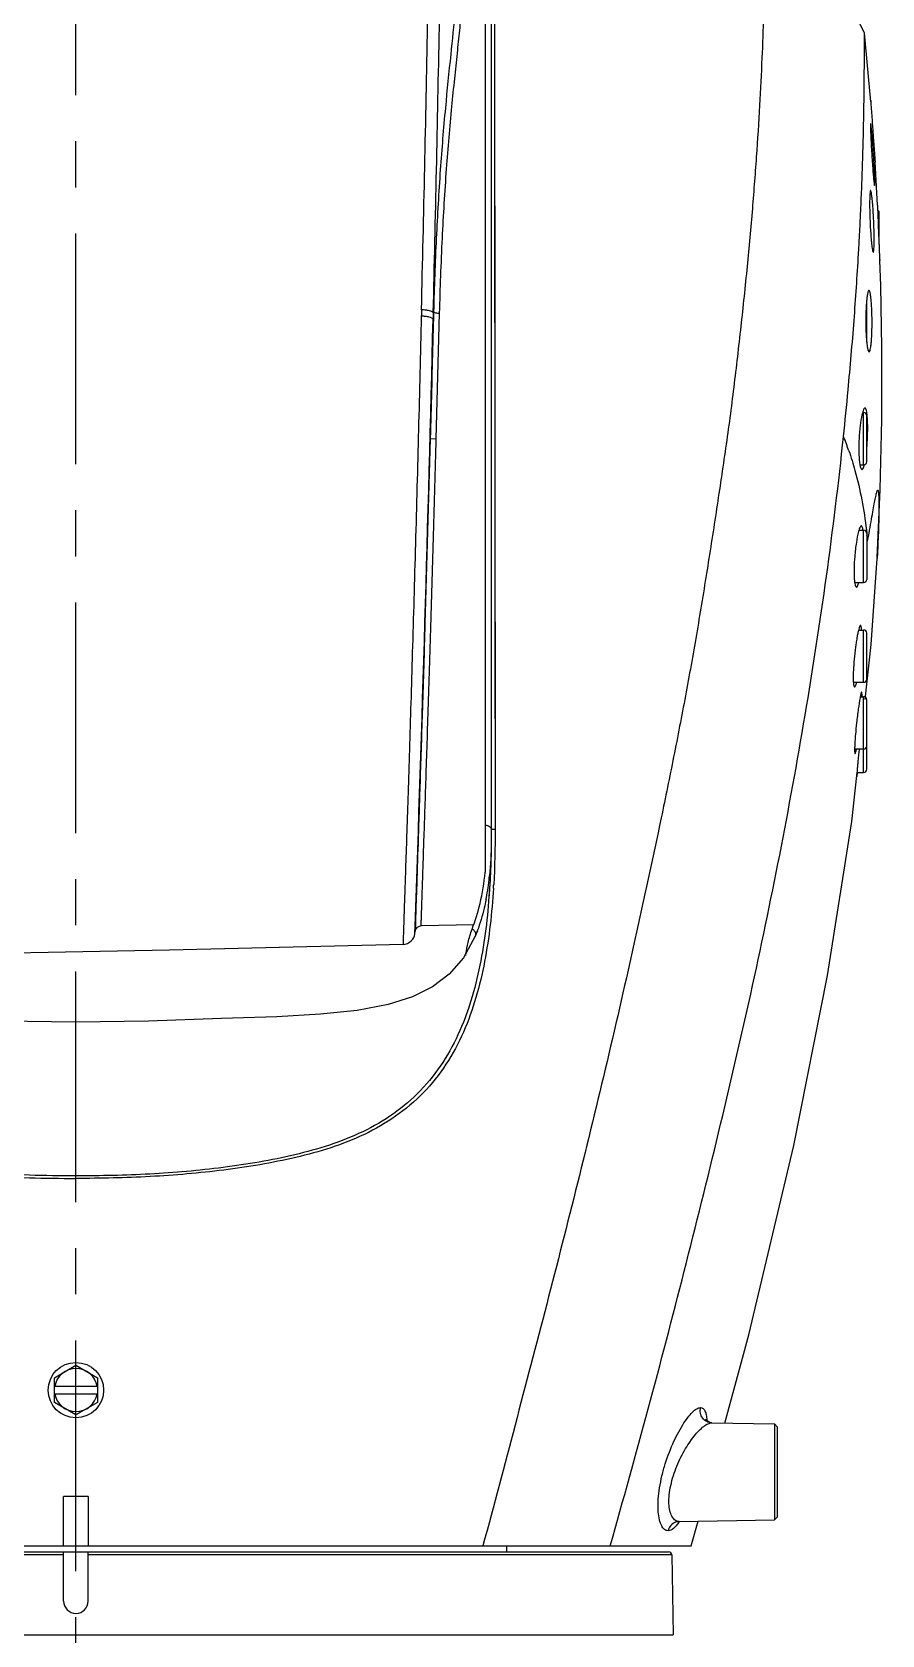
# Model space of a CAD drawing. Header units: millimetres. Extents: x 5828 to 6704, y 123 to 421.
# Drawn here: x 6362.86 to 6369.77, y 244.09 to 257.12 of the extents above; entities that cross this region are included whole.
import ezdxf

# ---------------------------------------------------------------- set-up
doc = ezdxf.new("R2010")
doc.units = ezdxf.units.MM
doc.linetypes.add('CENTER', pattern=[0.6, 0.375, -0.075, 0.075, -0.075])
doc.layers.add('中心线', color=7, linetype='Continuous')
doc.layers.add('外形图', color=7, linetype='Continuous')

msp = doc.modelspace()

# ---------------------------------------------------------------- linework, layer by layer
at = {"layer": '中心线', "linetype": 'CENTER', "ltscale": 5}
msp.add_line((6363.2184, 232.6078), (6363.2184, 284.1719), dxfattribs=at)
at = {"layer": '外形图', "color": 7, "linetype": 'Continuous'}
for p, q in [((6366.5934, 258.2693), (6366.5934, 250.6356)), ((6366.6193, 258.2945), (6366.6248, 250.6378)), ((6366.5434, 258.1514), (6366.5434, 250.2891)), ((6369.6767, 256.5525), (6369.6247, 257.1133)), ((6369.6247, 257.1133), (6369.6247, 257.1133)), ((6369.6208, 256.504), (6369.6212, 256.5281)), ((6369.6876, 256.3933), (6369.6889, 256.375)), ((6369.6172, 256.3138), (6369.6177, 256.3381)), ((6369.6116, 256.1033), (6369.6123, 256.1292)), ((6369.6051, 255.9131), (6369.6061, 255.9391)), ((6369.5995, 255.7722), (6369.6005, 255.7958)), ((6369.7322, 255.6725), (6369.7325, 255.6647)), ((6369.7325, 255.6647), (6369.7326, 255.6624)), ((6369.7325, 255.6638), (6369.7362, 255.6638)), ((6369.734, 255.6241), (6369.7358, 255.576)), ((6369.7358, 255.5769), (6369.7364, 255.5608)), ((6369.7428, 255.6638), (6369.7391, 255.6638)), ((6369.7431, 255.663), (6369.7428, 255.6638)), ((6369.7434, 255.6612), (6369.7428, 255.6638)), ((6369.7431, 255.663), (6369.7431, 255.6621)), ((6369.7434, 255.6612), (6369.7431, 255.6621)), ((6369.7434, 255.4584), (6369.7434, 255.6612)), ((6369.5798, 255.372), (6369.5807, 255.387)), ((6369.5806, 255.3866), (6369.5808, 255.3899)), ((6369.5808, 255.3899), (6369.5816, 255.4032)), ((6369.742, 255.4173), (6369.7427, 255.4004)), ((6369.7427, 255.4004), (6369.7435, 255.3819)), ((6369.7435, 255.3819), (6369.7447, 255.3536)), ((6369.7487, 255.3126), (6369.7487, 255.3149)), ((6369.6434, 254.5987), (6369.6434, 254.9407)), ((6366.1219, 254.8389), (6366.1207, 254.7874)), ((6366.1246, 254.8474), (6366.1219, 254.8389)), ((6366.1462, 253.8138), (6366.1734, 254.8344)), ((6369.61, 254.0263), (6369.6184, 254.0263)), ((6369.6184, 253.6013), (6369.6184, 254.0263)), ((6369.6434, 253.6263), (6369.6434, 254.0013)), ((6366.6216, 253.9746), (6366.6232, 252.4314)), ((6366.0973, 253.8152), (6366.1462, 253.8138)), ((6369.5884, 253.6013), (6369.6184, 253.6013)), ((6369.5804, 253.0696), (6369.6184, 253.0696)), ((6369.6184, 252.6446), (6369.6184, 253.0696)), ((6369.6378, 253.0722), (6369.6434, 253.0308)), ((6369.6404, 253.0723), (6369.6436, 253.0444)), ((6369.6434, 253.0446), (6369.6434, 252.6696)), ((6369.6436, 253.0444), (6369.6451, 253.0308)), ((6369.6501, 252.9817), (6369.662, 253.0474)), ((6369.7282, 252.8484), (6369.7277, 252.8406)), ((6369.5458, 252.6446), (6369.6184, 252.6446)), ((6366.6232, 252.4314), (6366.6248, 250.6378)), ((6369.5775, 252.2586), (6369.6184, 252.2586)), ((6369.6184, 251.8336), (6369.6184, 252.2586)), ((6369.6434, 251.8586), (6369.6434, 252.2336)), ((6369.5353, 251.8336), (6369.6184, 251.8336)), ((6369.591, 251.7166), (6369.6184, 251.7166)), ((6369.6184, 251.1013), (6369.6184, 251.7166)), ((6369.6434, 251.1263), (6369.6434, 251.6916)), ((6369.5454, 251.2916), (6369.6184, 251.2916)), ((6369.5777, 251.2505), (6369.5761, 251.2348)), ((6369.5217, 250.7029), (6369.5651, 251.1013)), ((6369.5637, 251.1013), (6369.6184, 251.1013)), ((6366.5815, 250.1951), (6366.5787, 250.1518)), ((6366.5734, 250.0814), (6366.5718, 250.063)), ((6365.9724, 249.7892), (6365.9745, 249.8556)), ((6366.4486, 249.8613), (6366.0239, 249.8539)), ((6365.9724, 249.7892), (6365.9753, 249.8109)), ((6365.9752, 249.812), (6365.9752, 249.8106)), ((6365.9752, 249.812), (6365.9753, 249.8108)), ((6366.4626, 249.7691), (6366.3671, 249.593)), ((6366.4798, 249.8124), (6366.4624, 249.7678)), ((6366.4799, 249.8125), (6366.4626, 249.7691)), ((6363.0434, 246.1799), (6363.2184, 246.2809)), ((6363.0434, 245.9778), (6363.0434, 246.1799)), ((6363.2184, 246.2809), (6363.3934, 246.1799)), ((6363.3934, 246.1799), (6363.3934, 245.9778)), ((6363.3934, 246.1088), (6363.0434, 246.1088)), ((6363.0434, 246.0488), (6363.3934, 246.0488)), ((6363.2184, 245.8767), (6363.0434, 245.9778)), ((6363.3934, 245.9778), (6363.2184, 245.8767)), ((6368.3854, 245.8127), (6368.3846, 245.8127)), ((6368.3854, 245.8127), (6368.8935, 245.8038)), ((6368.9184, 245.7783), (6368.8935, 245.8038)), ((6368.8935, 245.8038), (6368.8935, 245.0239)), ((6368.9184, 245.0493), (6368.9184, 245.7783)), ((6363.3184, 245.2138), (6363.1184, 245.2138)), ((6363.1184, 244.8137), (6363.1184, 245.2138)), ((6363.3184, 245.2138), (6363.3184, 244.8137)), ((6368.1208, 245.0104), (6368.8935, 245.0239)), ((6368.2182, 244.8133), (6368.2727, 245.013)), ((6368.9184, 245.0493), (6368.8935, 245.0239)), ((6358.2187, 244.8133), (6367.5598, 244.8133)), ((6358.4026, 244.7638), (6368.0343, 244.7638)), ((6363.1184, 244.3638), (6363.1184, 244.7638)), ((6363.3184, 244.3638), (6363.3184, 244.7638)), ((6366.7184, 244.7638), (6366.7184, 244.8133)), ((6367.5598, 244.8133), (6368.2183, 244.8138)), ((6363.1185, 244.7393), (6358.3776, 244.7393)), ((6368.0593, 244.7393), (6363.3184, 244.7393)), ((6368.0593, 244.7393), (6368.0706, 244.0884)), ((6358.3663, 244.0884), (6368.0706, 244.0884))]:
    msp.add_line(p, q, dxfattribs=at)
for points in [[(6366.6193, 258.1738), (6366.6192, 257.4118), (6366.6194, 255.9897)], [(6369.6247, 257.1133), (6369.4438, 257.4678), (6369.1627, 257.8816), (6368.8186, 258.263)], [(6366.6194, 255.9897), (6366.6197, 255.5315), (6366.6216, 253.9746)], [(6369.731, 255.7138), (6369.7151, 256.0165), (6369.7121, 256.0638)], [(6369.7282, 252.8484), (6369.7537, 253.4001), (6369.7665, 253.9712), (6369.7668, 254.5518), (6369.7574, 255.0605), (6369.7502, 255.2638)], [(6369.6296, 251.6931), (6369.6782, 252.1398), (6369.7277, 252.8405)], [(6368.4904, 245.8108), (6368.6866, 246.5297), (6369.0504, 248.0667), (6369.3252, 249.4493), (6369.5217, 250.7029)], [(6366.5787, 250.1518), (6366.5758, 250.1113), (6366.5734, 250.0814)], [(6365.9767, 249.8176), (6365.9817, 249.8293), (6365.9927, 249.8422)], [(6365.9927, 249.8422), (6366.01, 249.8516), (6366.0239, 249.8539)], [(6361.7194, 249.614), (6363.9788, 249.6599), (6365.8762, 249.7035)], [(6365.8762, 249.7027), (6365.8932, 249.7047), (6365.9122, 249.7106), (6365.9292, 249.7198), (6365.9435, 249.7314), (6365.9548, 249.7447), (6365.9632, 249.7589), (6365.9688, 249.7729), (6365.9717, 249.7848), (6365.9724, 249.7893)], [(6365.9753, 249.8108), (6365.9755, 249.8121), (6365.9767, 249.8176)], [(6366.3671, 249.593), (6366.2519, 249.46), (6366.1154, 249.3572), (6365.9531, 249.2768), (6365.7547, 249.2136), (6365.5031, 249.1655), (6365.2053, 249.1344), (6364.852, 249.1151), (6364.4007, 249.1001), (6363.8079, 249.0791), (6363.2184, 249.0702)], [(6363.2185, 249.0702), (6362.6289, 249.0791), (6362.0363, 249.1001), (6361.5853, 249.1151), (6361.2318, 249.1344), (6360.9339, 249.1654), (6360.6824, 249.2135), (6360.4841, 249.2767), (6360.3217, 249.3571), (6360.1851, 249.4599)], [(6368.3846, 245.8127), (6368.3682, 245.8153), (6368.3415, 245.8309), (6368.3335, 245.8414)]]:
    msp.add_lwpolyline(points, dxfattribs=at)
msp.add_circle((6363.2184, 246.0788), 0.225, dxfattribs=at)
for centre, radius, start, end in [((6343.1974, 256.9114), 26.4265, 358.75709, 359.11671), ((6386.2497, 257.477), 16.5974, 183.80703, 184.01876), ((6343.6956, 256.9024), 25.9283, 358.29115, 358.69912), ((6339.8928, 257.0177), 29.7328, 357.92103, 358.23762), ((6339.6486, 257.0263), 29.9772, 357.64745, 357.87191), ((6341.5582, 256.9463), 28.0659, 357.38254, 357.60244), ((6343.0574, 256.8765), 26.5651, 356.82076, 357.22346), ((6342.6257, 256.8976), 26.9973, 357.22301, 357.38233), ((6383.2106, 256.1305), 13.4862, 181.98935, 182.15189), ((6368.96, 255.5437), 0.7854, 8.39646, 8.79731), ((6369.0812, 255.5615), 0.663, 7.92518, 8.40216), ((6369.0044, 255.5512), 0.7404, 7.46975, 7.89869), ((6369.1014, 255.5635), 0.6426, 6.12247, 7.50257), ((6369.1615, 255.5701), 0.5822, 5.2816, 6.11164), ((6369.2283, 255.5757), 0.5151, 0.06564, 5.33983), ((6379.5623, 255.7691), 9.8264, 182.42331, 182.70701), ((6357.8912, 254.963), 11.8627, 1.8824, 2.1137), ((6361.795, 255.0887), 7.9569, 1.62934, 1.90157), ((6370.9147, 254.8183), 1.2775, 174.81657, 176.23308), ((5900.5546, 266.114), 465.7038, 357.998817, 358.606357), ((6371.8352, 254.7678), 2.1995, 177.35422, 178.22448), ((6371.2764, 254.7931), 1.6401, 176.1839, 177.33736), ((6371.2695, 254.7501), 1.6335, 181.45744, 183.23071), ((6371.2181, 254.7473), 1.582, 183.23216, 183.69534), ((6371.1348, 254.7419), 1.4986, 183.69453, 184.01246), ((6370.056, 253.9047), 0.4631, 166.43798, 167.17917), ((6369.6184, 254.0013), 0.025, 0, 90), ((6367.6943, 253.9068), 1.9571, 357.71519, 359.13808), ((6368.0875, 253.9008), 1.5639, 359.4531, 1.38579), ((6367.9818, 253.9015), 1.6696, 359.17222, 359.46531), ((6367.1495, 252.903), 2.4855, 20.44883, 21.9333), ((6367.1098, 252.8882), 2.5279, 19.11705, 20.44872), ((6367.34, 253.9196), 2.3117, 357.3766, 357.7477), ((6369.6184, 253.6263), 0.025, 270, 0), ((6369.3601, 253.6698), 0.2729, 344.74546, 345.31046), ((6369.6184, 253.0446), 0.025, 0, 90), ((6365.3162, 252.5657), 4.3539, 5.48324, 6.13334), ((6369.6184, 252.6696), 0.025, 270, 0), ((6369.6184, 252.2336), 0.025, 0, 90), ((6369.6184, 251.8586), 0.025, 270, 0), ((6369.6184, 251.6916), 0.025, 0, 90), ((6381.1794, 250.0399), 11.6647, 173.8409, 174.04284), ((6369.6184, 251.3166), 0.025, 270, 0), ((6369.6184, 251.1263), 0.025, 270, 0), ((6364.3113, 250.4786), 2.2774, 352.03234, 354.19798), ((6364.1295, 250.4976), 2.4603, 354.18529, 354.46609), ((6364.6257, 250.4355), 1.9601, 349.64546, 352.0054), ((6360.2594, 250.5546), 6.3637, 356.44801, 356.70493), ((6364.8007, 250.4049), 1.7825, 349.07986, 349.60104), ((6368.6618, 249.1649), 2.322, 168.49436, 168.88183), ((6363.2184, 246.0788), 0.175, 9.87089, 170.12911), ((6363.2184, 246.0788), 0.175, 189.87089, 350.12911), ((6368.1198, 245.0677), 0.0573, 266.81956, 271.00001), ((6367.7715, 245.2415), 0.4189, 325.59013, 326.38457), ((6368.0343, 244.7388), 0.025, 1, 90), ((6363.2184, 244.3638), 0.1, 180, 0)]:
    msp.add_arc(centre, radius, start, end, dxfattribs=at)
for points, knots in [([(6366.0261, 254.862), (6366.0447, 255.632), (6366.0695, 256.7914), (6366.0984, 258.3423), (6366.119, 259.5158), (6366.1339, 260.4964), (6366.1442, 261.2819), (6366.1514, 261.8706), (6366.1575, 262.4585), (6366.166, 263.0454), (6366.1682, 263.5342), (6366.1701, 263.9249), (6366.176, 264.1203), (6366.1833, 264.2177)], [0, 0, 0, 0, 0.2469615, 0.3717933, 0.4973091, 0.6232385, 0.6862325, 0.7491659, 0.8119981, 0.874726, 0.9373689, 0.9686862, 1, 1, 1, 1]), ([(6366.1219, 254.8389), (6366.1402, 255.611), (6366.1649, 256.7735), (6366.1929, 258.3286), (6366.2121, 259.5053), (6366.225, 260.4885), (6366.2333, 261.2758), (6366.2385, 261.8657), (6366.2423, 262.4546), (6366.2474, 263.0425), (6366.2462, 263.5318), (6366.2455, 263.923), (6366.2492, 264.1185), (6366.2544, 264.2161)], [0, 0, 0, 0, 0.2470592, 0.3719556, 0.4975381, 0.6235022, 0.6864939, 0.7494096, 0.8122062, 0.8748796, 0.9374647, 0.9687418, 1, 1, 1, 1]), ([(6368.8186, 258.263), (6368.819, 258.2625), (6368.8185, 258.261), (6368.8187, 258.2586), (6368.8186, 258.2537), (6368.8187, 258.2454), (6368.8186, 258.2327), (6368.8186, 258.2163), (6368.8186, 258.1963), (6368.8185, 258.1727), (6368.8185, 258.1341), (6368.8184, 258.077), (6368.8181, 257.9981), (6368.8175, 257.9055), (6368.8165, 257.7997), (6368.8149, 257.6808), (6368.8116, 257.4974), (6368.8047, 257.2389), (6368.792, 256.8961), (6368.7729, 256.5133), (6368.7464, 256.0956), (6368.7122, 255.6486), (6368.6693, 255.1786), (6368.6263, 254.7761), (6368.5887, 254.4487), (6368.5596, 254.2016), (6368.528, 253.9544), (6368.4811, 253.6249), (6368.4192, 253.2124), (6368.3425, 252.7165), (6368.2606, 252.22), (6368.1717, 251.7237), (6368.0756, 251.2279), (6367.9405, 250.5665), (6367.7622, 249.7402), (6367.5355, 248.7502), (6367.2956, 247.7623), (6367.0444, 246.7772), (6366.7863, 245.7947), (6366.6135, 245.1403), (6366.5256, 244.8138)], [0, 0, 0, 0, 0.0001343, 0.0003007, 0.0005334, 0.0011979, 0.002128, 0.0033239, 0.0047848, 0.0065103, 0.0084986, 0.0132538, 0.0190274, 0.0257951, 0.0335384, 0.0422359, 0.0518595, 0.0737486, 0.0989208, 0.1270482, 0.1577706, 0.1906621, 0.2253163, 0.2612272, 0.2793744, 0.2975627, 0.3157696, 0.3339925, 0.370534, 0.4072084, 0.4439818, 0.4808263, 0.5177311, 0.5546966, 0.6287888, 0.7030266, 0.777329, 0.8516333, 0.9258773, 1, 1, 1, 1]), ([(6366.3443, 257.8156), (6366.3441, 257.807), (6366.342, 257.7815), (6366.338, 257.7309), (6366.3318, 257.6556), (6366.3193, 257.5074), (6366.2974, 257.2654), (6366.2607, 256.9121), (6366.2166, 256.4816), (6366.1753, 255.984), (6366.1438, 255.4318), (6366.1294, 255.0467), (6366.1246, 254.8474)], [0, 0, 0, 0, 0.0086429, 0.0257387, 0.051163, 0.0847633, 0.1756375, 0.2960111, 0.4426632, 0.6117416, 0.7990863, 1, 1, 1, 1]), ([(6366.1735, 254.8344), (6366.179, 255.0376), (6366.193, 255.4293), (6366.2264, 255.9896), (6366.2637, 256.422), (6366.2953, 256.7351), (6366.3171, 256.9418), (6366.3365, 257.1276), (6366.3528, 257.2914), (6366.3658, 257.4321), (6366.3747, 257.5343), (6366.3806, 257.6037), (6366.3842, 257.6463), (6366.3872, 257.6824), (6366.3897, 257.7122), (6366.3915, 257.7352), (6366.3927, 257.7505), (6366.3932, 257.7592), (6366.3936, 257.7637), (6366.3933, 257.7656), (6366.3936, 257.7673), (6366.3933, 257.7673)], [0, 0, 0, 0, 0.2072267, 0.3996669, 0.5722931, 0.6497356, 0.7205459, 0.7842219, 0.8403091, 0.8884173, 0.9282236, 0.9449293, 0.9594655, 0.9718076, 0.9819345, 0.9898283, 0.9954749, 0.9974521, 0.9988645, 0.9997118, 1, 1, 1, 1]), ([(6369.6212, 256.5281), (6369.6224, 256.6117), (6369.6236, 256.7287), (6369.6243, 256.8733), (6369.6246, 256.956), (6369.6246, 257.0209), (6369.625, 257.0678), (6369.6244, 257.0966), (6369.625, 257.1098), (6369.6247, 257.1133)], [0, 0, 0, 0, 0.4285034, 0.5998741, 0.7413361, 0.8523206, 0.9326798, 0.9820654, 1, 1, 1, 1]), ([(6369.6756, 256.5637), (6369.6757, 256.5633), (6369.6759, 256.5595), (6369.6761, 256.5558), (6369.6764, 256.5524)], [0, 0, 0, 0, 0.1028331, 1, 1, 1, 1]), ([(6369.6764, 256.5524), (6369.6769, 256.5444), (6369.6806, 256.4913), (6369.6845, 256.4383), (6369.6876, 256.3933)], [0, 0, 0, 0, 0.1513642, 1, 1, 1, 1]), ([(6369.6754, 256.3735), (6369.6749, 256.3735), (6369.6746, 256.3712), (6369.6742, 256.3682), (6369.674, 256.3619), (6369.6739, 256.3538), (6369.6739, 256.3432), (6369.6742, 256.3252), (6369.6751, 256.2979), (6369.6767, 256.2605), (6369.6788, 256.2179), (6369.6814, 256.1716), (6369.6833, 256.1397), (6369.6843, 256.1235)], [0, 0, 0, 0, 0.0054449, 0.0199563, 0.043793, 0.0768494, 0.1187987, 0.1692129, 0.2935485, 0.4449664, 0.6176988, 0.8053057, 1, 1, 1, 1]), ([(6369.6986, 256.1235), (6369.6976, 256.1398), (6369.6956, 256.1717), (6369.6923, 256.2179), (6369.6889, 256.2606), (6369.6856, 256.298), (6369.6829, 256.3252), (6369.6809, 256.3432), (6369.6796, 256.3538), (6369.6784, 256.3619), (6369.6774, 256.3682), (6369.6765, 256.3712), (6369.6759, 256.3735), (6369.6754, 256.3735)], [0, 0, 0, 0, 0.1942073, 0.3813467, 0.5537063, 0.7049289, 0.8293032, 0.8798322, 0.921959, 0.9552559, 0.9793891, 0.9942361, 1, 1, 1, 1]), ([(6369.6931, 256.3138), (6369.6943, 256.2961), (6369.6992, 256.2331), (6369.7035, 256.17), (6369.7069, 256.1247)], [0, 0, 0, 0, 0.2811027, 1, 1, 1, 1]), ([(6369.6843, 256.1235), (6369.6854, 256.1073), (6369.6875, 256.0754), (6369.6909, 256.0291), (6369.6942, 255.9865), (6369.6973, 255.9491), (6369.6999, 255.9219), (6369.7019, 255.9038), (6369.7031, 255.8933), (6369.7042, 255.8852), (6369.7052, 255.8789), (6369.7061, 255.8758), (6369.7066, 255.8735), (6369.7071, 255.8735)], [0, 0, 0, 0, 0.1942103, 0.3813892, 0.5538108, 0.7050704, 0.8294707, 0.8799908, 0.9220941, 0.9553789, 0.9794862, 0.9942831, 1, 1, 1, 1]), ([(6369.7071, 255.8735), (6369.7076, 255.8735), (6369.7079, 255.8759), (6369.7083, 255.8789), (6369.7085, 255.8852), (6369.7087, 255.8933), (6369.7087, 255.9038), (6369.7084, 255.9219), (6369.7076, 255.9491), (6369.7062, 255.9865), (6369.7043, 256.0292), (6369.7016, 256.0754), (6369.6996, 256.1073), (6369.6986, 256.1235)], [0, 0, 0, 0, 0.0054145, 0.0199402, 0.0437865, 0.0768234, 0.118761, 0.1691634, 0.2934607, 0.444856, 0.6175782, 0.8052386, 1, 1, 1, 1]), ([(6369.7069, 256.1247), (6369.7072, 256.1208), (6369.7082, 256.1074), (6369.7091, 256.0941), (6369.7099, 256.0846)], [0, 0, 0, 0, 0.2941813, 1, 1, 1, 1]), ([(6369.7099, 256.0846), (6369.7101, 256.0816), (6369.7105, 256.0765), (6369.711, 256.0705), (6369.7114, 256.067), (6369.7115, 256.0653), (6369.7117, 256.0645), (6369.7116, 256.0638), (6369.7117, 256.0638)], [0, 0, 0, 0, 0.4334062, 0.7466709, 0.8571385, 0.9362535, 0.9838343, 1, 1, 1, 1]), ([(6369.675, 255.8316), (6369.6744, 255.8316), (6369.673, 255.8297), (6369.6714, 255.8236), (6369.6695, 255.8096), (6369.6682, 255.7869), (6369.6672, 255.7561), (6369.6669, 255.7187), (6369.6675, 255.6597), (6369.6689, 255.6135), (6369.6703, 255.5816)], [0, 0, 0, 0, 0.0073924, 0.02261, 0.0798767, 0.1720615, 0.2959759, 0.4468749, 0.6190534, 1, 1, 1, 1]), ([(6369.7003, 255.5816), (6369.699, 255.6135), (6369.6965, 255.6598), (6369.6922, 255.7188), (6369.6889, 255.7561), (6369.6855, 255.7869), (6369.6823, 255.8096), (6369.6793, 255.8236), (6369.6771, 255.8297), (6369.6757, 255.8316), (6369.675, 255.8316)], [0, 0, 0, 0, 0.3798449, 0.5515663, 0.7022245, 0.8261842, 0.9187702, 0.9767043, 0.9923279, 1, 1, 1, 1]), ([(6369.7312, 255.7138), (6369.731, 255.7138), (6369.7314, 255.7124), (6369.731, 255.7109), (6369.7313, 255.7073), (6369.7313, 255.7028), (6369.7315, 255.6969), (6369.7318, 255.6867), (6369.732, 255.6784), (6369.7322, 255.6725)], [0, 0, 0, 0, 0.0163001, 0.0646161, 0.1446651, 0.256077, 0.3983516, 0.5705025, 1, 1, 1, 1]), ([(6369.6703, 255.5816), (6369.6716, 255.5497), (6369.6741, 255.5033), (6369.6785, 255.4444), (6369.682, 255.407), (6369.6855, 255.3763), (6369.6889, 255.3536), (6369.692, 255.3396), (6369.6942, 255.3334), (6369.6956, 255.3316), (6369.6963, 255.3316)], [0, 0, 0, 0, 0.379707, 0.5513658, 0.7020412, 0.8259984, 0.9186279, 0.9766287, 0.9922912, 1, 1, 1, 1]), ([(6369.6963, 255.3316), (6369.6969, 255.3316), (6369.6983, 255.3334), (6369.6999, 255.3396), (6369.7017, 255.3536), (6369.703, 255.3763), (6369.7038, 255.4071), (6369.7039, 255.4445), (6369.7032, 255.5034), (6369.7017, 255.5497), (6369.7003, 255.5816)], [0, 0, 0, 0, 0.0074062, 0.0226142, 0.0799135, 0.1721064, 0.2959697, 0.4468596, 0.6189534, 1, 1, 1, 1]), ([(6369.7364, 255.5608), (6369.7366, 255.5549), (6369.7375, 255.5309), (6369.7383, 255.5069), (6369.739, 255.4888)], [0, 0, 0, 0, 0.2445319, 1, 1, 1, 1]), ([(6369.739, 255.4888), (6369.7393, 255.4828), (6369.7402, 255.4589), (6369.7413, 255.4351), (6369.742, 255.4173)], [0, 0, 0, 0, 0.2534491, 1, 1, 1, 1]), ([(6369.4551, 253.8314), (6369.4683, 253.9576), (6369.4988, 254.2717), (6369.5422, 254.7664), (6369.566, 255.1353), (6369.5766, 255.3161)], [0, 0, 0, 0, 0.2555677, 0.6353662, 1, 1, 1, 1]), ([(6369.7469, 255.305), (6369.7471, 255.2991), (6369.7475, 255.2909), (6369.7481, 255.2807), (6369.7484, 255.2748), (6369.7488, 255.2703), (6369.7489, 255.2667), (6369.7493, 255.2652), (6369.7492, 255.2638), (6369.7494, 255.2638)], [0, 0, 0, 0, 0.4290746, 0.6010853, 0.7432833, 0.8547045, 0.9348534, 0.9833567, 1, 1, 1, 1]), ([(6369.7494, 255.2638), (6369.7496, 255.2638), (6369.7494, 255.2652), (6369.7497, 255.2666), (6369.7495, 255.2701), (6369.7496, 255.2745), (6369.7495, 255.2802), (6369.7493, 255.2902), (6369.7491, 255.2982), (6369.7489, 255.304)], [0, 0, 0, 0, 0.0164287, 0.0647115, 0.1446822, 0.2560072, 0.3981992, 0.5703014, 1, 1, 1, 1]), ([(6369.6454, 254.9619), (6369.6451, 254.9597), (6369.644, 254.9503), (6369.643, 254.9409), (6369.6424, 254.9338)], [0, 0, 0, 0, 0.2348596, 1, 1, 1, 1]), ([(6369.6487, 254.9852), (6369.6484, 254.9834), (6369.6472, 254.9756), (6369.6461, 254.9679), (6369.6454, 254.9619)], [0, 0, 0, 0, 0.2292136, 1, 1, 1, 1]), ([(6369.6615, 255.0205), (6369.6602, 255.0205), (6369.6571, 255.0173), (6369.6527, 255.0056), (6369.6503, 254.9941), (6369.6487, 254.9852)], [0, 0, 0, 0, 0.1037461, 0.297909, 1, 1, 1, 1]), ([(6369.6865, 254.7705), (6369.6864, 254.8025), (6369.6853, 254.8489), (6369.6821, 254.9078), (6369.6791, 254.9453), (6369.6758, 254.9758), (6369.6715, 254.9993), (6369.6683, 255.0126), (6369.6638, 255.0205), (6369.6615, 255.0205)], [0, 0, 0, 0, 0.3781883, 0.5490654, 0.6989586, 0.8222895, 0.9146718, 0.9733933, 1, 1, 1, 1]), ([(6366.0248, 254.8102), (6366.0171, 254.502), (6366.0021, 253.8847), (6365.9814, 253.1175), (6365.9645, 252.5143), (6365.952, 252.0834), (6365.9398, 251.6748), (6365.9281, 251.2938), (6365.9171, 250.9454), (6365.907, 250.6337), (6365.8992, 250.3987), (6365.8937, 250.2319), (6365.8901, 250.1238), (6365.8869, 250.0276), (6365.8841, 249.9437), (6365.8817, 249.8722), (6365.88, 249.8206), (6365.8788, 249.7857), (6365.8781, 249.7643), (6365.8775, 249.7462), (6365.877, 249.7313), (6365.8767, 249.7197), (6365.8764, 249.712), (6365.8763, 249.7076), (6365.8761, 249.7053), (6365.8764, 249.7043), (6365.8761, 249.7035), (6365.8762, 249.7035)], [0, 0, 0, 0, 0.1810457, 0.362594, 0.4506506, 0.5353957, 0.6157506, 0.6906735, 0.7591981, 0.8204784, 0.8738038, 0.8972638, 0.9184621, 0.9373205, 0.9537774, 0.9677757, 0.9792853, 0.9841014, 0.9882888, 0.9918451, 0.9947662, 0.9970472, 0.9986831, 0.9992576, 0.999669, 0.9999166, 1, 1, 1, 1]), ([(6366.1206, 254.7875), (6366.119, 254.7914), (6366.1077, 254.7977), (6366.0875, 254.8037), (6366.0582, 254.8085), (6366.0365, 254.81), (6366.0249, 254.8104)], [0, 0, 0, 0, 0.12565, 0.3480742, 0.6510723, 1, 1, 1, 1]), ([(6366.1219, 254.8389), (6366.1203, 254.8428), (6366.109, 254.8493), (6366.0887, 254.8553), (6366.0595, 254.8601), (6366.0378, 254.8616), (6366.0261, 254.862)], [0, 0, 0, 0, 0.1264295, 0.3489342, 0.6516027, 1, 1, 1, 1]), ([(6366.1246, 254.8474), (6366.1223, 254.7627), (6366.1132, 254.4186), (6366.1043, 254.0745), (6366.0973, 253.8152)], [0, 0, 0, 0, 0.2462416, 1, 1, 1, 1]), ([(6366.1246, 254.8474), (6366.1254, 254.8452), (6366.131, 254.8415), (6366.147, 254.8364), (6366.1622, 254.8348), (6366.1734, 254.8344)], [0, 0, 0, 0, 0.1357044, 0.3496243, 1, 1, 1, 1]), ([(6369.6368, 254.8359), (6369.6366, 254.8306), (6369.6359, 254.8088), (6369.6359, 254.787), (6369.6359, 254.7705)], [0, 0, 0, 0, 0.2461583, 1, 1, 1, 1]), ([(6369.6359, 254.7705), (6369.6359, 254.755), (6369.636, 254.7343), (6369.6364, 254.7137), (6369.6366, 254.7086)], [0, 0, 0, 0, 0.7531957, 1, 1, 1, 1]), ([(6369.6629, 254.5205), (6369.6652, 254.5205), (6369.6699, 254.5283), (6369.6733, 254.5418), (6369.6775, 254.5652), (6369.6807, 254.5957), (6369.6835, 254.6332), (6369.6861, 254.6922), (6369.6867, 254.7386), (6369.6865, 254.7705)], [0, 0, 0, 0, 0.0273026, 0.0861489, 0.1784881, 0.3016972, 0.4514872, 0.6222243, 1, 1, 1, 1]), ([(6369.64, 254.637), (6369.6403, 254.6328), (6369.6414, 254.6169), (6369.6429, 254.6011), (6369.6443, 254.5895)], [0, 0, 0, 0, 0.2681793, 1, 1, 1, 1]), ([(6369.6443, 254.5895), (6369.6447, 254.5855), (6369.6465, 254.5715), (6369.6486, 254.5575), (6369.6508, 254.5477)], [0, 0, 0, 0, 0.2867565, 1, 1, 1, 1]), ([(6369.6508, 254.5477), (6369.6522, 254.5408), (6369.6542, 254.5324), (6369.6598, 254.5205), (6369.6629, 254.5205)], [0, 0, 0, 0, 0.6959426, 1, 1, 1, 1]), ([(6369.6045, 254.0075), (6369.598, 253.9791), (6369.5881, 253.9146), (6369.5829, 253.8497), (6369.5811, 253.8138)], [0, 0, 0, 0, 0.4479278, 1, 1, 1, 1]), ([(6369.6292, 254.0638), (6369.6271, 254.0638), (6369.6219, 254.0595), (6369.6136, 254.0427), (6369.6089, 254.0261), (6369.6058, 254.0133)], [0, 0, 0, 0, 0.1130125, 0.3112219, 1, 1, 1, 1]), ([(6369.6433, 254.0334), (6369.6418, 254.0411), (6369.6402, 254.0512), (6369.6329, 254.0638), (6369.6292, 254.0638)], [0, 0, 0, 0, 0.6840159, 1, 1, 1, 1]), ([(6369.6483, 253.9919), (6369.648, 253.9959), (6369.6468, 254.0097), (6369.6451, 254.0236), (6369.6433, 254.0334)], [0, 0, 0, 0, 0.2838188, 1, 1, 1, 1]), ([(6369.6509, 253.9387), (6369.6508, 253.9434), (6369.6503, 253.9612), (6369.6494, 253.979), (6369.6483, 253.9919)], [0, 0, 0, 0, 0.2688562, 1, 1, 1, 1]), ([(6366.0973, 253.8152), (6366.0837, 253.3128), (6366.0628, 252.5825), (6366.0344, 251.6514), (6366.0155, 251.0565), (6365.9993, 250.564), (6365.988, 250.2264), (6365.9814, 250.0209), (6365.978, 249.9189), (6365.9763, 249.8532), (6365.9751, 249.8216), (6365.9752, 249.812)], [0, 0, 0, 0, 0.3764642, 0.5472569, 0.6977293, 0.8223118, 0.9163512, 0.9507629, 0.9763179, 0.9927794, 1, 1, 1, 1]), ([(6366.0239, 249.8539), (6366.0235, 249.8539), (6366.0243, 249.8565), (6366.0236, 249.8591), (6366.0242, 249.8656), (6366.0242, 249.8737), (6366.0245, 249.8845), (6366.025, 249.9035), (6366.026, 249.9332), (6366.0273, 249.9757), (6366.029, 250.0276), (6366.031, 250.0886), (6366.0333, 250.1585), (6366.0359, 250.2373), (6366.04, 250.3594), (6366.0458, 250.5324), (6366.0536, 250.7633), (6366.0622, 251.0235), (6366.0716, 251.3106), (6366.0815, 251.6217), (6366.0919, 251.954), (6366.1065, 252.4296), (6366.1249, 253.0515), (6366.1392, 253.5564), (6366.1462, 253.8138)], [0, 0, 0, 0, 0.0003003, 0.0012023, 0.0027069, 0.0048143, 0.0075225, 0.010829, 0.0192273, 0.0299889, 0.0430922, 0.0585029, 0.076182, 0.0960902, 0.1181826, 0.1686822, 0.2271895, 0.2931271, 0.365854, 0.4446761, 0.5288442, 0.617538, 0.8050169, 1, 1, 1, 1]), ([(6367.56, 244.8138), (6367.665, 245.1842), (6367.8711, 245.9266), (6368.1632, 247.0455), (6368.4423, 248.169), (6368.7923, 249.6714), (6369.1624, 251.5548), (6369.3752, 253.0736), (6369.4551, 253.8314)], [0, 0, 0, 0, 0.1251901, 0.2505401, 0.3760668, 0.5016367, 0.7521739, 1, 1, 1, 1]), ([(6369.5811, 253.8138), (6369.5799, 253.7908), (6369.5783, 253.7464), (6369.5793, 253.6842), (6369.5829, 253.6321), (6369.5874, 253.6013), (6369.5906, 253.5887)], [0, 0, 0, 0, 0.3066097, 0.5892763, 0.8261448, 1, 1, 1, 1]), ([(6369.6453, 253.7489), (6369.6457, 253.7542), (6369.6473, 253.7758), (6369.6485, 253.7975), (6369.6493, 253.8138)], [0, 0, 0, 0, 0.2465026, 1, 1, 1, 1]), ([(6369.4982, 253.7161), (6369.5165, 253.6633), (6369.5818, 253.453), (6369.6212, 253.2353), (6369.6404, 253.0723)], [0, 0, 0, 0, 0.2540823, 1, 1, 1, 1]), ([(6369.5906, 253.5887), (6369.5922, 253.5823), (6369.5942, 253.5734), (6369.6015, 253.5638), (6369.6048, 253.5638)], [0, 0, 0, 0, 0.6683259, 1, 1, 1, 1]), ([(6369.6048, 253.5638), (6369.6079, 253.5638), (6369.6152, 253.5723), (6369.618, 253.5806), (6369.62, 253.5865)], [0, 0, 0, 0, 0.3387609, 1, 1, 1, 1]), ([(6369.62, 253.5865), (6369.6203, 253.5874), (6369.6216, 253.5912), (6369.6227, 253.595), (6369.6235, 253.598)], [0, 0, 0, 0, 0.2335872, 1, 1, 1, 1]), ([(6369.662, 253.0474), (6369.6675, 253.0781), (6369.6778, 253.1351), (6369.6921, 253.2138), (6369.7041, 253.2788), (6369.7129, 253.3241), (6369.7189, 253.353), (6369.7226, 253.3691), (6369.7258, 253.3814), (6369.7282, 253.3893), (6369.7302, 253.3937), (6369.7313, 253.396), (6369.7343, 253.3976), (6369.7362, 253.3925), (6369.7383, 253.3826), (6369.7402, 253.3588), (6369.7416, 253.3221), (6369.7422, 253.2714), (6369.7419, 253.2086), (6369.7405, 253.1338), (6369.7379, 253.048), (6369.7338, 252.9516), (6369.7302, 252.8839), (6369.7282, 252.8484)], [0, 0, 0, 0, 0.1028809, 0.1913684, 0.2644818, 0.3215276, 0.3438676, 0.3620303, 0.3760289, 0.3859121, 0.3893459, 0.3918197, 0.3944352, 0.398134, 0.4054919, 0.4317766, 0.4731669, 0.5290035, 0.5985614, 0.6811113, 0.7759647, 0.882455, 1, 1, 1, 1]), ([(6369.6, 253.1071), (6369.598, 253.1071), (6369.5931, 253.103), (6369.5849, 253.0872), (6369.5801, 253.0715), (6369.5769, 253.0594)], [0, 0, 0, 0, 0.1122146, 0.310707, 1, 1, 1, 1]), ([(6369.6131, 253.0718), (6369.612, 253.0807), (6369.6109, 253.0917), (6369.604, 253.1071), (6369.6, 253.1071)], [0, 0, 0, 0, 0.6964488, 1, 1, 1, 1]), ([(6369.5769, 253.0594), (6369.5691, 253.0303), (6369.5569, 252.963), (6369.549, 252.8952), (6369.5458, 252.8571)], [0, 0, 0, 0, 0.4406108, 1, 1, 1, 1]), ([(6369.5458, 252.8571), (6369.5432, 252.8252), (6369.5399, 252.7662), (6369.5401, 252.6967), (6369.5439, 252.6515), (6369.5472, 252.6308), (6369.5509, 252.6183), (6369.5536, 252.6116), (6369.5574, 252.6071), (6369.56, 252.6071)], [0, 0, 0, 0, 0.3768018, 0.6959106, 0.8184486, 0.9102853, 0.9440115, 0.9695914, 1, 1, 1, 1]), ([(6369.56, 252.6071), (6369.5617, 252.6071), (6369.5659, 252.6099), (6369.573, 252.6217), (6369.5768, 252.6335), (6369.5794, 252.6426)], [0, 0, 0, 0, 0.1234517, 0.322834, 1, 1, 1, 1]), ([(6369.5937, 252.2961), (6369.5914, 252.2961), (6369.5865, 252.2881), (6369.5815, 252.2748), (6369.575, 252.2512), (6369.5683, 252.2207), (6369.5614, 252.1833), (6369.5523, 252.1245), (6369.5466, 252.0781), (6369.5434, 252.0461)], [0, 0, 0, 0, 0.0275724, 0.0877963, 0.1812993, 0.3051048, 0.4546569, 0.6245779, 1, 1, 1, 1]), ([(6369.6022, 252.2606), (6369.6017, 252.2695), (6369.6006, 252.281), (6369.5978, 252.2928), (6369.595, 252.2961), (6369.5937, 252.2961)], [0, 0, 0, 0, 0.7100772, 0.9010264, 1, 1, 1, 1]), ([(6369.5434, 252.0461), (6369.5402, 252.0143), (6369.5365, 251.968), (6369.5339, 251.909), (6369.5334, 251.8715), (6369.534, 251.8409), (6369.5364, 251.8174), (6369.5384, 251.804), (6369.5426, 251.7961), (6369.5448, 251.7961)], [0, 0, 0, 0, 0.3794542, 0.5508741, 0.7010556, 0.8243558, 0.9162086, 0.9740208, 1, 1, 1, 1]), ([(6369.5448, 251.7961), (6369.5462, 251.7961), (6369.5496, 251.7992), (6369.5552, 251.8109), (6369.5586, 251.8226), (6369.5609, 251.8316)], [0, 0, 0, 0, 0.1068114, 0.3031338, 1, 1, 1, 1]), ([(6369.5888, 251.7066), (6369.5834, 251.6771), (6369.5733, 251.6097), (6369.5651, 251.5421), (6369.561, 251.5041)], [0, 0, 0, 0, 0.4396462, 1, 1, 1, 1]), ([(6369.602, 251.7541), (6369.6007, 251.7541), (6369.5986, 251.7485), (6369.5959, 251.7406), (6369.5924, 251.725), (6369.5901, 251.7134), (6369.5888, 251.7066)], [0, 0, 0, 0, 0.0789987, 0.2727019, 0.5821193, 1, 1, 1, 1]), ([(6369.605, 251.7186), (6369.6051, 251.7237), (6369.6052, 251.7324), (6369.6047, 251.744), (6369.6041, 251.7499), (6369.6029, 251.7541), (6369.602, 251.7541)], [0, 0, 0, 0, 0.4249348, 0.7343782, 0.9239565, 1, 1, 1, 1]), ([(6369.561, 251.5041), (6369.5575, 251.4723), (6369.5529, 251.4262), (6369.5485, 251.3672), (6369.5462, 251.3298), (6369.5451, 251.299), (6369.5449, 251.2763), (6369.5459, 251.2622), (6369.547, 251.2561), (6369.5482, 251.2541), (6369.5488, 251.2541)], [0, 0, 0, 0, 0.3814253, 0.5538574, 0.7050144, 0.8291054, 0.9212486, 0.97816, 0.9930473, 1, 1, 1, 1]), ([(6369.5488, 251.2541), (6369.5498, 251.2541), (6369.5518, 251.258), (6369.5539, 251.2642), (6369.5568, 251.2757), (6369.5586, 251.2844), (6369.5596, 251.2895)], [0, 0, 0, 0, 0.0834023, 0.2763664, 0.5833873, 1, 1, 1, 1]), ([(6369.5761, 251.2348), (6369.5749, 251.2229), (6369.5725, 251.1999), (6369.5694, 251.1671), (6369.5667, 251.1378), (6369.5645, 251.1128), (6369.563, 251.0927), (6369.5621, 251.0791), (6369.5619, 251.0712), (6369.5618, 251.0672), (6369.5619, 251.0654), (6369.562, 251.0638), (6369.5623, 251.0638)], [0, 0, 0, 0, 0.2098504, 0.4033757, 0.5759798, 0.7234846, 0.8420691, 0.92891, 0.9596711, 0.98177, 0.9951412, 1, 1, 1, 1]), ([(6369.5623, 251.0638), (6369.5625, 251.0638), (6369.5629, 251.0649), (6369.5634, 251.0664), (6369.564, 251.0693), (6369.5652, 251.0752), (6369.5669, 251.0855), (6369.5682, 251.0943), (6369.569, 251.0994)], [0, 0, 0, 0, 0.0196385, 0.0691675, 0.1494834, 0.2604335, 0.5726986, 1, 1, 1, 1]), ([(6366.5434, 250.6722), (6366.5499, 250.672), (6366.5624, 250.6701), (6366.5788, 250.6625), (6366.5904, 250.6507), (6366.5934, 250.6404), (6366.5934, 250.6356)], [0, 0, 0, 0, 0.2859064, 0.5518307, 0.7877114, 1, 1, 1, 1]), ([(6366.5934, 250.6356), (6366.5934, 250.6026), (6366.5925, 250.4774), (6366.5872, 250.3521), (6366.5783, 250.2603)], [0, 0, 0, 0, 0.2639496, 1, 1, 1, 1]), ([(6366.6248, 250.6378), (6366.621, 250.6378), (6366.6137, 250.6378), (6366.6043, 250.6376), (6366.5973, 250.6368), (6366.5946, 250.6364), (6366.5933, 250.6359), (6366.5934, 250.6356)], [0, 0, 0, 0, 0.3581901, 0.6844696, 0.913094, 0.9758464, 1, 1, 1, 1]), ([(6366.4371, 249.8275), (6366.4639, 249.8951), (6366.5112, 250.0468), (6366.5351, 250.2039), (6366.5434, 250.2891)], [0, 0, 0, 0, 0.4591056, 1, 1, 1, 1]), ([(6366.5795, 250.1629), (6366.5671, 249.9641), (6366.5343, 249.6665), (6366.4436, 249.2793), (6366.3449, 248.9994), (6366.2065, 248.7386), (6366.0243, 248.5088), (6365.803, 248.3188), (6365.5512, 248.1726), (6365.2797, 248.0661), (6364.997, 247.9886), (6364.7077, 247.9306), (6364.3155, 247.8721), (6363.8184, 247.8295), (6363.4188, 247.8205), (6363.2184, 247.8205)], [0, 0, 0, 0, 0.1263173, 0.1892892, 0.25194, 0.3140913, 0.375686, 0.4368893, 0.4980407, 0.5594942, 0.6214144, 0.6837888, 0.7465504, 0.8729261, 1, 1, 1, 1]), ([(6366.6109, 250.1604), (6366.5985, 249.9604), (6366.5656, 249.6606), (6366.4741, 249.2704), (6366.3742, 248.9875), (6366.2333, 248.7234), (6366.0473, 248.4906), (6365.8214, 248.2988), (6365.5655, 248.1517), (6365.2907, 248.0449), (6364.9095, 247.9416), (6364.4185, 247.8601), (6363.8209, 247.8088), (6363.4195, 247.8), (6363.2184, 247.8)], [0, 0, 0, 0, 0.1260377, 0.188983, 0.2517649, 0.3142418, 0.3763205, 0.4380238, 0.4995309, 0.561103, 0.6229608, 0.7476515, 0.8735188, 1, 1, 1, 1]), ([(6366.5509, 250.0673), (6366.5464, 250.0442), (6366.528, 249.9579), (6366.5025, 249.8731), (6366.4798, 249.8124)], [0, 0, 0, 0, 0.2661303, 1, 1, 1, 1]), ([(6366.3864, 249.6281), (6366.3925, 249.6582), (6366.4066, 249.7252), (6366.4232, 249.7922), (6366.4371, 249.8275)], [0, 0, 0, 0, 0.4468897, 1, 1, 1, 1]), ([(6366.4371, 249.8275), (6366.4399, 249.8262), (6366.4501, 249.82), (6366.4582, 249.8102), (6366.4618, 249.8021)], [0, 0, 0, 0, 0.2557496, 1, 1, 1, 1]), ([(6363.2184, 247.8205), (6362.9664, 247.8205), (6362.4643, 247.8346), (6361.9645, 247.8915), (6361.7184, 247.935)], [0, 0, 0, 0, 0.5021437, 1, 1, 1, 1]), ([(6361.7185, 247.913), (6361.8411, 247.8906), (6362.0891, 247.857), (6362.4634, 247.8218), (6362.8404, 247.8037), (6363.0924, 247.8003), (6363.2184, 247.8001)], [0, 0, 0, 0, 0.2483694, 0.4981026, 0.7488043, 1, 1, 1, 1]), ([(6368.03, 244.9356), (6368.0201, 244.9355), (6367.9972, 244.9441), (6367.9739, 244.9779), (6367.9573, 245.0275), (6367.9481, 245.0936), (6367.9476, 245.1734), (6367.956, 245.2635), (6367.9734, 245.3595), (6368.0068, 245.4884), (6368.0615, 245.6369), (6368.1288, 245.769), (6368.1856, 245.8529), (6368.2237, 245.8975), (6368.258, 245.9269), (6368.2831, 245.9367), (6368.2937, 245.9365)], [0, 0, 0, 0, 0.0261375, 0.0593372, 0.1047642, 0.1634814, 0.2344847, 0.3150041, 0.4017882, 0.4913332, 0.665899, 0.8181611, 0.8809484, 0.9326377, 0.972065, 1, 1, 1, 1]), ([(6368.3846, 245.8127), (6368.3703, 245.8131), (6368.3414, 245.8207), (6368.3078, 245.8502), (6368.2897, 245.8916), (6368.2903, 245.9221), (6368.2937, 245.9365)], [0, 0, 0, 0, 0.2451763, 0.4934509, 0.7457712, 1, 1, 1, 1]), ([(6368.2937, 245.9365), (6368.3007, 245.9363), (6368.3163, 245.9308), (6368.3316, 245.9076), (6368.3407, 245.8741), (6368.3432, 245.8479), (6368.3439, 245.833)], [0, 0, 0, 0, 0.1684026, 0.3687665, 0.6417571, 1, 1, 1, 1]), ([(6368.1166, 245.0105), (6368.1068, 245.011), (6368.0856, 245.0185), (6368.0615, 245.0467), (6368.0448, 245.0888), (6368.036, 245.1442), (6368.0364, 245.2109), (6368.0501, 245.313), (6368.0891, 245.4425), (6368.1566, 245.5839), (6368.2237, 245.6856), (6368.2792, 245.7491), (6368.3167, 245.7833), (6368.3511, 245.8058), (6368.375, 245.8128), (6368.3854, 245.8127)], [0, 0, 0, 0, 0.0306479, 0.0665108, 0.1126294, 0.170955, 0.2410236, 0.3204249, 0.4925788, 0.6613085, 0.809301, 0.8717852, 0.9248068, 0.9674308, 1, 1, 1, 1]), ([(6368.1171, 245.0048), (6368.1101, 244.9946), (6368.0963, 244.9763), (6368.0699, 244.9494), (6368.0453, 244.9358), (6368.03, 244.9356)], [0, 0, 0, 0, 0.3255558, 0.597712, 1, 1, 1, 1]), ([(6368.0906, 245.0047), (6368.076, 244.9993), (6368.0488, 244.9805), (6368.0338, 244.9511), (6368.03, 244.9356)], [0, 0, 0, 0, 0.4946313, 1, 1, 1, 1])]:
    msp.add_open_spline(points, degree=3, knots=knots, dxfattribs=at)
for points in [[(6369.7401, 255.5182), (6369.7423, 255.5375), (6369.7434, 255.5569), (6369.7434, 255.5763)], [(6369.5766, 255.3161), (6369.5777, 255.3347), (6369.5788, 255.3534), (6369.5798, 255.372)], [(6366.0261, 254.8619), (6366.0259, 254.8447), (6366.025, 254.8275), (6366.0248, 254.8103)], [(6366.5935, 250.6356), (6366.5935, 250.478), (6366.5894, 250.3202), (6366.5795, 250.1629)], [(6366.6246, 250.6378), (6366.6247, 250.4881), (6366.6212, 250.3383), (6366.6126, 250.1888)], [(6366.4618, 249.8021), (6366.4641, 249.7967), (6366.4655, 249.7908), (6366.4656, 249.785)], [(6366.4656, 249.785), (6366.4657, 249.7793), (6366.4647, 249.7735), (6366.4625, 249.7683)], [(6368.1208, 245.0104), (6368.1106, 245.0102), (6368.1002, 245.0082), (6368.0906, 245.0047)]]:
    msp.add_open_spline(points, degree=3, dxfattribs=at)

doc.saveas('drawing.dxf')
